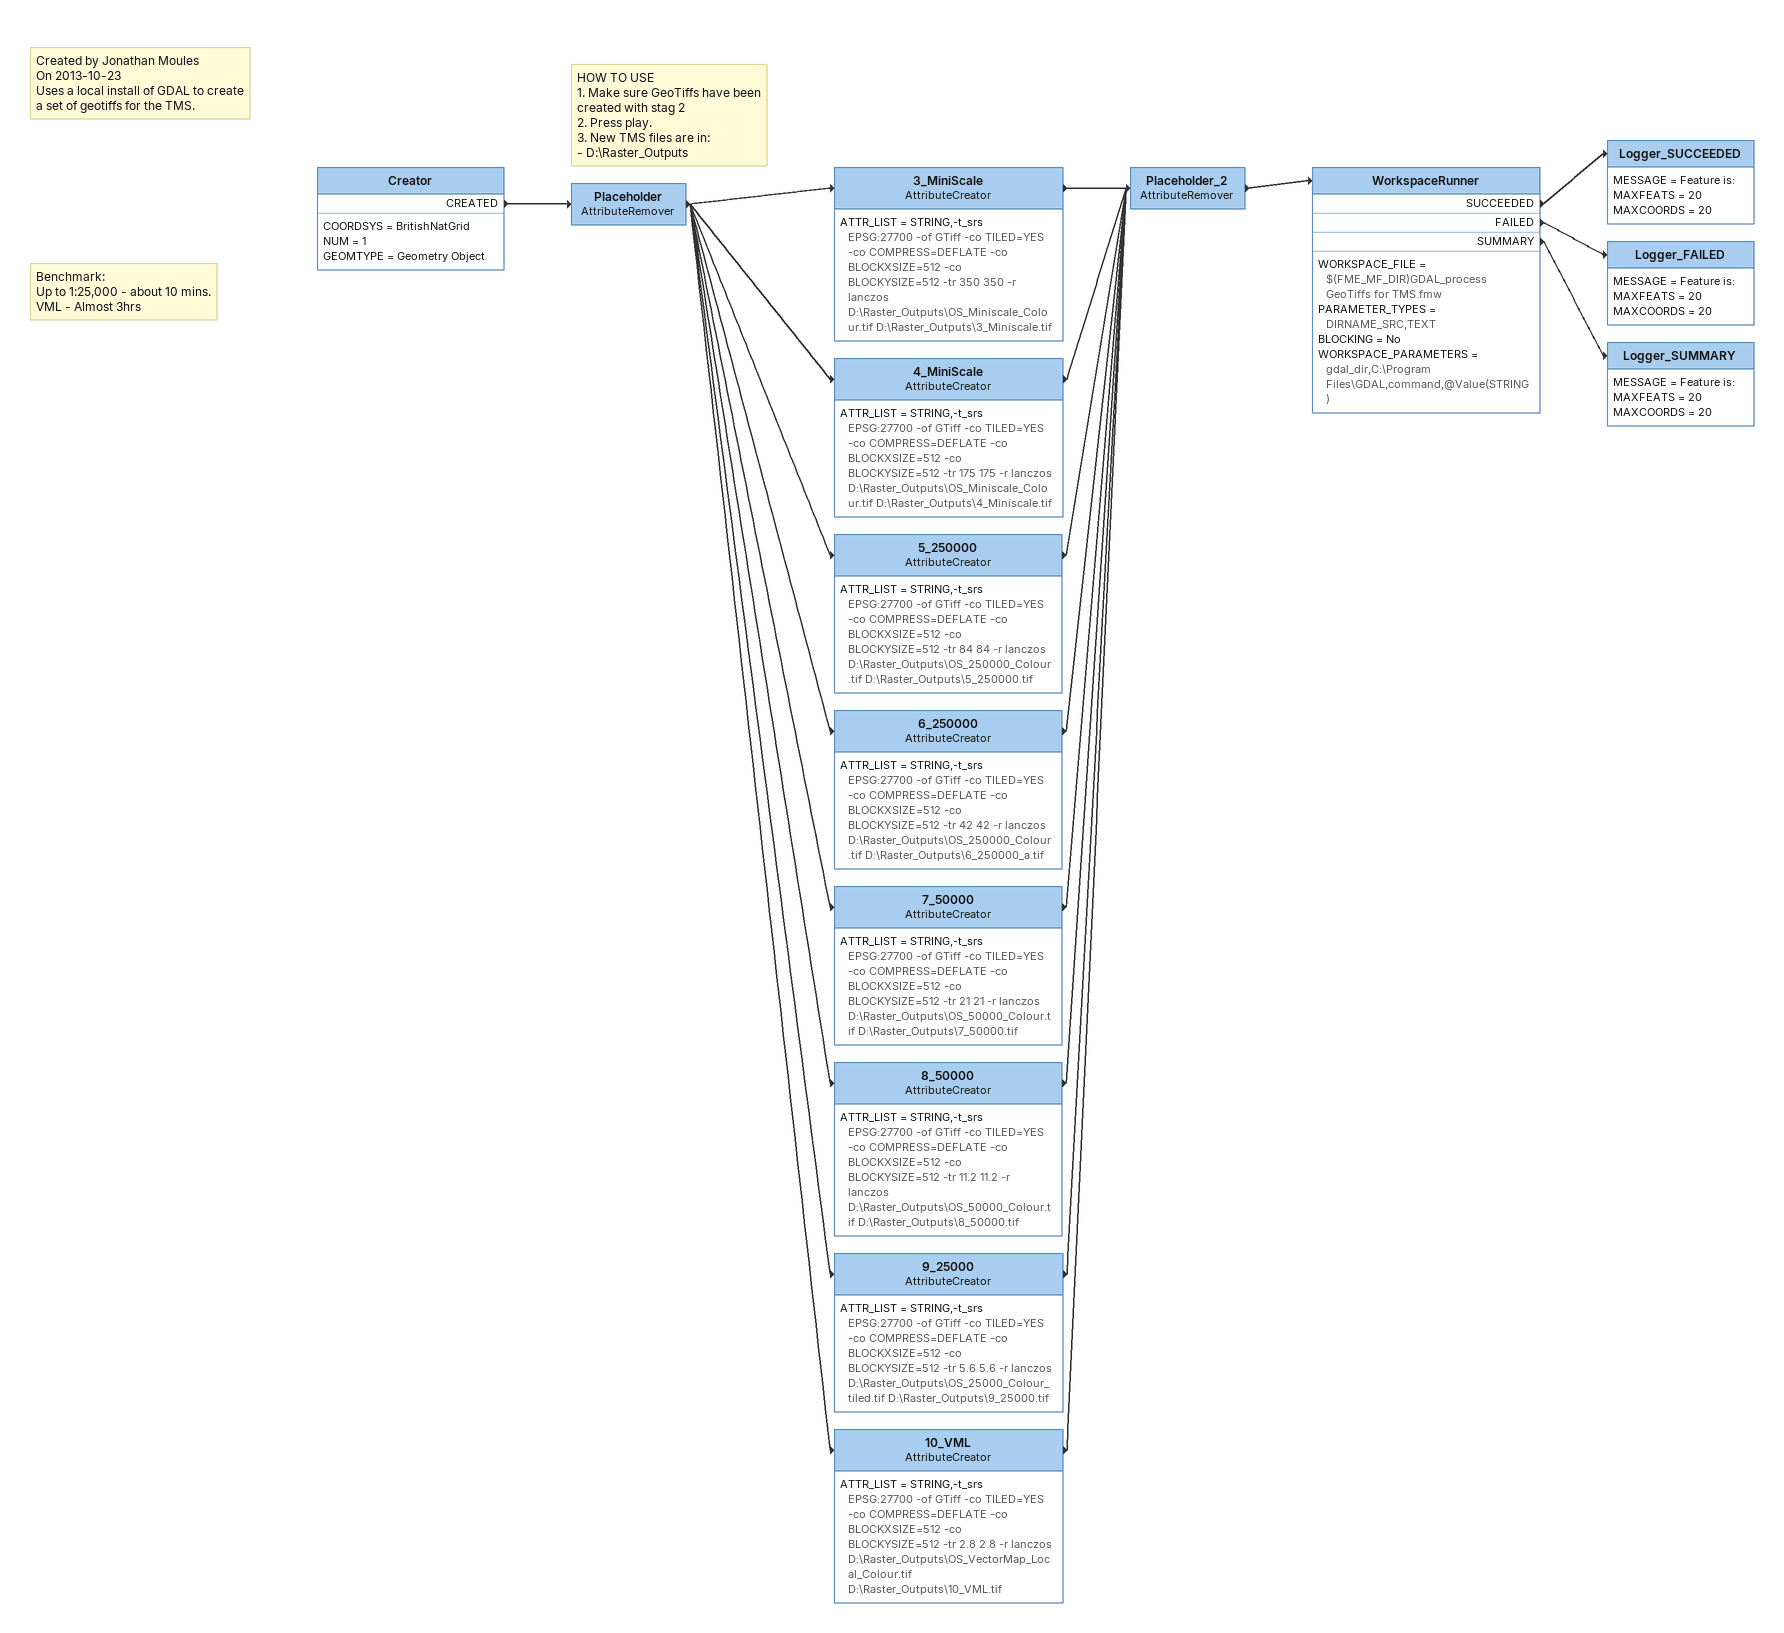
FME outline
Note: Created by Jonathan Moules / On 2013-10-23 / Uses a local install of GDAL to create a set of geotiffs for the TMS.
Note: Benchmark: / Up to 1:25,000 - about 10 mins. / VML - Almost 3hrs
Creator
    COORDSYS = BritishNatGrid
    NUM = 1
    GEOMTYPE = Geometry Object
    CREATED -> Placeholder
Note: HOW TO USE / 1. Make sure GeoTiffs have been created with stag 2 / 2. Press play. / 3. New TMS files are in: / - D:\Raster_Outputs
Placeholder: AttributeRemover
    -> 3_MiniScale
    -> 4_MiniScale
    -> 5_250000
    -> 6_250000
    -> 7_50000
    -> 8_50000
    -> 9_25000
    -> 10_VML
3_MiniScale: AttributeCreator
    ATTR_LIST = STRING,-t_srs EPSG:27700 -of GTiff -co TILED=YES -co COMPRESS=DEFLATE -co BLOCKXSIZE=512 -co BLOCKYSIZE=512 -tr 350 350 -r lanczos D:\Raster_Outputs\OS_Miniscale_Colour.tif D:\Raster_Outputs\3_Miniscale.tif
    -> Placeholder_2
4_MiniScale: AttributeCreator
    ATTR_LIST = STRING,-t_srs EPSG:27700 -of GTiff -co TILED=YES -co COMPRESS=DEFLATE -co BLOCKXSIZE=512 -co BLOCKYSIZE=512 -tr 175 175 -r lanczos D:\Raster_Outputs\OS_Miniscale_Colour.tif D:\Raster_Outputs\4_Miniscale.tif
    -> Placeholder_2
5_250000: AttributeCreator
    ATTR_LIST = STRING,-t_srs EPSG:27700 -of GTiff -co TILED=YES -co COMPRESS=DEFLATE -co BLOCKXSIZE=512 -co BLOCKYSIZE=512 -tr 84 84 -r lanczos D:\Raster_Outputs\OS_250000_Colour.tif D:\Raster_Outputs\5_250000.tif
    -> Placeholder_2
6_250000: AttributeCreator
    ATTR_LIST = STRING,-t_srs EPSG:27700 -of GTiff -co TILED=YES -co COMPRESS=DEFLATE -co BLOCKXSIZE=512 -co BLOCKYSIZE=512 -tr 42 42 -r lanczos D:\Raster_Outputs\OS_250000_Colour.tif D:\Raster_Outputs\6_250000_a.tif
    -> Placeholder_2
7_50000: AttributeCreator
    ATTR_LIST = STRING,-t_srs EPSG:27700 -of GTiff -co TILED=YES -co COMPRESS=DEFLATE -co BLOCKXSIZE=512 -co BLOCKYSIZE=512 -tr 21 21 -r lanczos D:\Raster_Outputs\OS_50000_Colour.tif D:\Raster_Outputs\7_50000.tif
    -> Placeholder_2
8_50000: AttributeCreator
    ATTR_LIST = STRING,-t_srs EPSG:27700 -of GTiff -co TILED=YES -co COMPRESS=DEFLATE -co BLOCKXSIZE=512 -co BLOCKYSIZE=512 -tr 11.2 11.2 -r lanczos D:\Raster_Outputs\OS_50000_Colour.tif D:\Raster_Outputs\8_50000.tif
    -> Placeholder_2
9_25000: AttributeCreator
    ATTR_LIST = STRING,-t_srs EPSG:27700 -of GTiff -co TILED=YES -co COMPRESS=DEFLATE -co BLOCKXSIZE=512 -co BLOCKYSIZE=512 -tr 5.6 5.6 -r lanczos D:\Raster_Outputs\OS_25000_Colour_tiled.tif D:\Raster_Outputs\9_25000.tif
    -> Placeholder_2
10_VML: AttributeCreator
    ATTR_LIST = STRING,-t_srs EPSG:27700 -of GTiff -co TILED=YES -co COMPRESS=DEFLATE -co BLOCKXSIZE=512 -co BLOCKYSIZE=512 -tr 2.8 2.8 -r lanczos D:\Raster_Outputs\OS_VectorMap_Local_Colour.tif D:\Raster_Outputs\10_VML.tif
    -> Placeholder_2
Placeholder_2: AttributeRemover
    -> WorkspaceRunner
WorkspaceRunner
    WORKSPACE_FILE = $(FME_MF_DIR)GDAL_process GeoTiffs for TMS.fmw
    PARAMETER_TYPES = DIRNAME_SRC,TEXT
    BLOCKING = No
    WORKSPACE_PARAMETERS = gdal_dir,C:\Program Files\GDAL,command,@Value(STRING)
    SUCCEEDED -> Logger_SUCCEEDED
    FAILED -> Logger_FAILED
    SUMMARY -> Logger_SUMMARY
Logger_SUCCEEDED
    MESSAGE = Feature is:
    MAXFEATS = 20
    MAXCOORDS = 20
Logger_FAILED
    MESSAGE = Feature is:
    MAXFEATS = 20
    MAXCOORDS = 20
Logger_SUMMARY
    MESSAGE = Feature is:
    MAXFEATS = 20
    MAXCOORDS = 20
